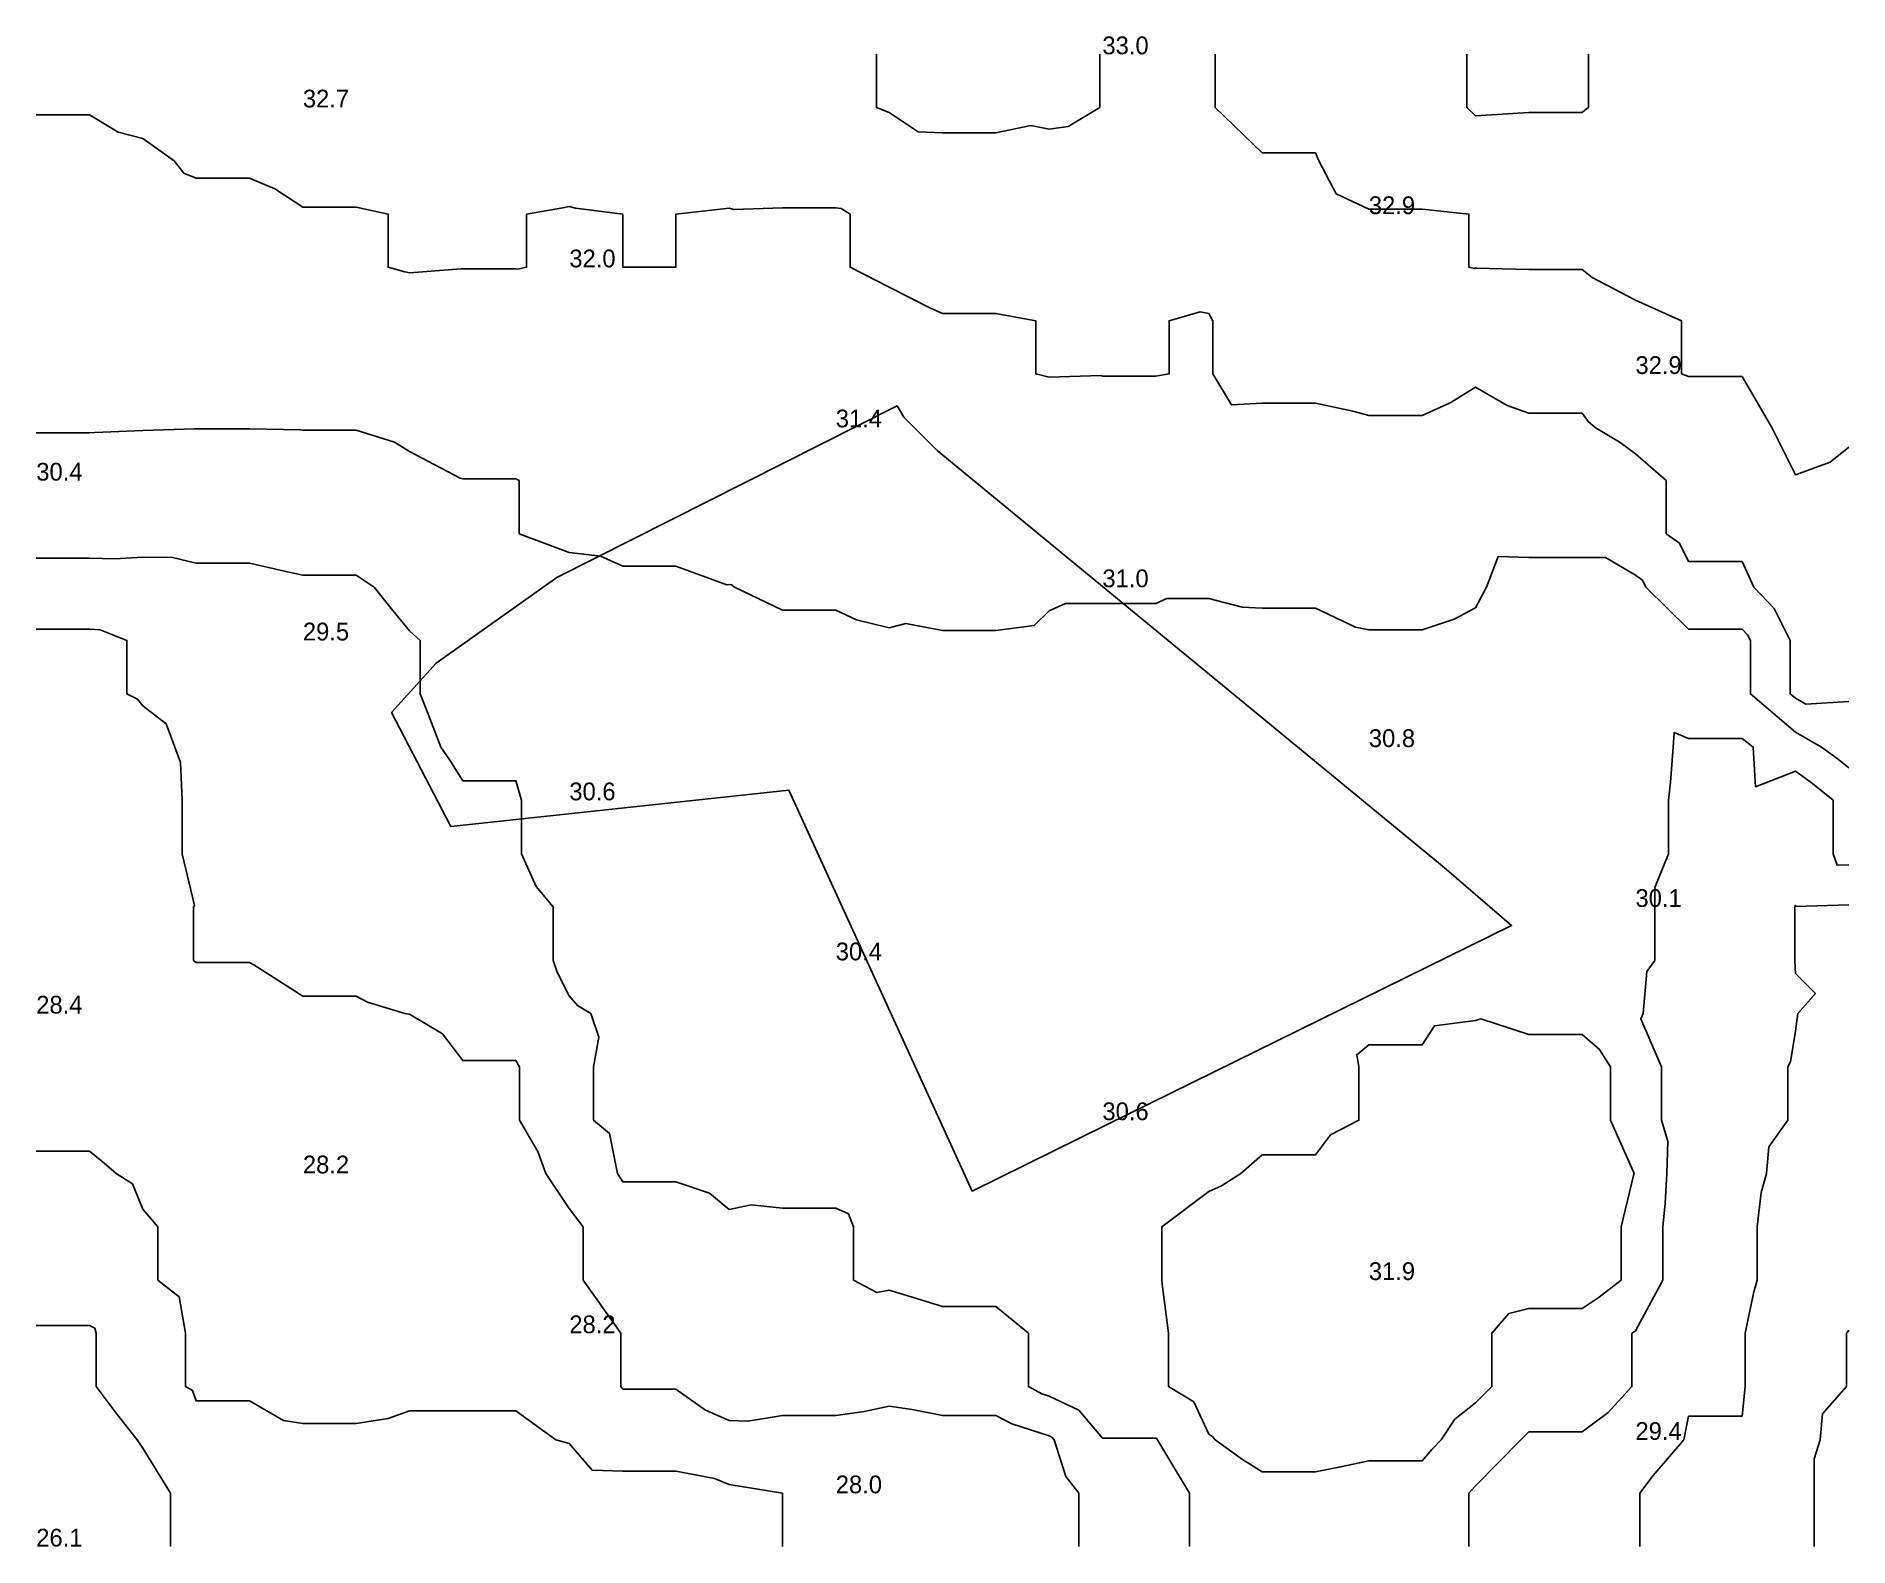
# Model space of a CAD drawing. Extents: x 0 to 102, y 0 to 85.
import ezdxf

# ---------------------------------------------------------------- set-up
doc = ezdxf.new("R2010")
doc.units = 0
for name, color, linetype in [('CONTOURS_MAJEURES', 3, 'CONTINUOUS'), ('CONTOURS_MINEURES', 8, 'CONTINUOUS'), ('PARCELLE', 4, 'CONTINUOUS'), ('POINTS_COTES', 7, 'CONTINUOUS')]:
    doc.layers.add(name, color=color, linetype=linetype)

msp = doc.modelspace()

# ---------------------------------------------------------------- linework, layer by layer
at = {"layer": 'CONTOURS_MAJEURES'}
for points in [[(-0.002, 55.641), (1.639, 55.641), (3.001, 55.641), (4.413, 55.592), (6.005, 55.694), (7.672, 55.672), (8.997, 55.36), (10.64, 55.36), (12.001, 55.36), (14.146, 54.857), (15.004, 54.677), (17.321, 54.677), (17.997, 54.677), (19.022, 53.998), (19.889, 52.89), (21, 51.547), (21.601, 51.002), (21.601, 50.401), (21.601, 47.995), (22.001, 46.997), (22.761, 45), (23.268, 44.266), (24.003, 43.108), (25.106, 43.108), (26.996, 43.108), (27.31, 42.004), (27.31, 41.69), (27.31, 38.997), (28.142, 37.144), (29.093, 36.002), (29.093, 35.094), (29.093, 32.995), (29.323, 32.32), (29.999, 30.998), (30.453, 30.452), (31.201, 29.999), (31.668, 28.668), (31.365, 27.004), (31.365, 25.637), (31.365, 23.997), (32.252, 23.248), (32.702, 21.001), (33.003, 20.527), (33.475, 20.527), (35.995, 20.527), (37.88, 19.881), (38.999, 18.961), (40.227, 19.225), (42.002, 19.047), (43.947, 19.047), (44.995, 19.047), (45.72, 18.721), (45.996, 17.995), (45.996, 15.998), (45.996, 14.999), (47.297, 14.3), (47.998, 14.432), (48.807, 14.193), (51.001, 13.501), (52.503, 13.501), (54.005, 13.501), (55.839, 12.004), (55.839, 10.84), (55.839, 8.997), (56.592, 8.591), (56.997, 8.46), (58.674, 7.674), (60.001, 6.101), (62.904, 6.101), (63.004, 6.101), (63.066, 6.064), (63.096, 6.001), (63.229, 5.776), (64.911, 2.995), (64.911, 1.908), (64.911, -0.001)], [(80.627, -0.001), (80.627, 2.62), (80.627, 2.995), (80.799, 3.198), (81.003, 3.405), (83.549, 6.001), (83.995, 6.448), (86.55, 6.448), (86.999, 6.448), (88.462, 7.537), (89.805, 8.997), (89.805, 11.806), (89.805, 12.004), (89.924, 12.082), (90.002, 12.143), (91.536, 14.999), (91.536, 16.46), (91.536, 17.995), (91.668, 19.327), (91.758, 21.001), (91.824, 22.825), (91.462, 23.997), (91.462, 25.537), (91.462, 27.004), (90.301, 29.7), (90.438, 29.999), (90.635, 32.361), (91.099, 32.995), (91.099, 34.899), (91.099, 36.002), (91.099, 37.1), (91.857, 38.997), (91.857, 40.14), (91.857, 42.004), (91.979, 43.02), (92.131, 45), (92.178, 45.817), (92.995, 45.478), (93.474, 45.478), (95.998, 45.478), (96.633, 45), (96.759, 42.763), (99.001, 43.647), (99.956, 42.956), (101.129, 42.004), (101.129, 39.874), (101.129, 38.997), (101.353, 38.347), (102.005, 38.367)]]:
    msp.add_lwpolyline(points, dxfattribs=at)
at = {"layer": 'CONTOURS_MINEURES'}
for points in [[(47.291, 83.998), (47.291, 81.707), (47.291, 81.003), (47.998, 80.723), (49.625, 79.625), (51.001, 79.585), (52.417, 79.585), (54.005, 79.585), (55.982, 79.982), (56.997, 79.787), (58.074, 79.925), (59.851, 81.003), (59.851, 81.152), (59.851, 83.998)], [(66.343, 83.998), (66.343, 81.348), (66.343, 81.003), (69, 78.441), (71.558, 78.441), (72.003, 78.441), (72.174, 77.996), (73.15, 76.148), (74.996, 75.288), (77.711, 75.288), (77.999, 75.288), (80.627, 75), (80.627, 72.379), (80.627, 72.005), (80.937, 71.939), (81.003, 71.969), (81.045, 71.962), (83.995, 71.881), (86.875, 71.881), (86.999, 71.881), (87.562, 71.441), (90.002, 70.148), (92.596, 68.998), (92.596, 68.599), (92.596, 66.002), (92.995, 65.862), (95.858, 65.862), (95.998, 65.862), (97.685, 62.996), (99.001, 60.333), (100.963, 61.039), (102.005, 61.886)], [(80.502, 83.998), (80.502, 83.499), (80.502, 81.003), (81.003, 80.533), (83.696, 80.702), (83.995, 80.729), (84.268, 80.729), (86.999, 80.729), (87.157, 80.844), (87.359, 81.003), (87.359, 81.362), (87.359, 83.998)], [(-0.002, 80.593), (0.408, 80.593), (3.001, 80.593), (4.609, 79.605), (6.005, 79.262), (7.757, 77.996), (8.31, 77.308), (8.997, 77.017), (9.979, 77.017), (12.001, 77.017), (13.421, 76.417), (15.004, 75.4), (17.598, 75.4), (17.997, 75.4), (19.799, 75), (19.799, 73.802), (19.799, 72.005), (20.744, 71.749), (21, 71.688), (23.918, 71.919), (24.003, 71.919), (26.911, 71.919), (26.996, 71.919), (27.093, 71.908), (27.597, 72.005), (27.597, 72.604), (27.597, 75), (29.635, 75.363), (29.999, 75.428), (30.343, 75.343), (33.003, 75), (33.003, 72.005), (35.995, 72.005), (35.995, 75), (38.999, 75.341), (39.258, 75.259), (42.002, 75.35), (44.646, 75.35), (44.995, 75.35), (45.304, 75.309), (45.803, 75), (45.803, 72.811), (45.803, 72.005), (47.998, 70.885), (50.281, 69.72), (51.001, 69.408), (51.411, 69.408), (54.005, 69.408), (56.249, 68.998), (56.249, 66.751), (56.249, 66.002), (56.997, 65.825), (59.91, 65.911), (60.001, 65.872), (62.873, 65.872), (63.004, 65.872), (63.111, 65.895), (63.752, 66.002), (63.752, 66.751), (63.752, 68.998), (65.498, 69.499), (65.997, 69.408), (66.222, 68.998), (66.222, 66.227), (66.222, 66.002), (67.264, 64.264), (69, 64.366), (70.634, 64.366), (72.003, 64.366), (74.093, 63.903), (74.996, 63.673), (75.673, 63.673), (77.999, 63.673), (79.603, 64.397), (81.003, 65.251), (82.776, 64.221), (83.995, 63.802), (86.193, 63.802), (86.999, 63.802), (87.336, 63.333), (87.733, 62.996), (89.144, 62.14), (90.002, 61.498), (91.727, 60), (91.727, 58.731), (91.727, 57.004), (92.475, 56.482), (92.995, 55.438), (94.434, 55.438), (95.998, 55.438), (96.669, 53.998), (97.806, 52.805), (98.71, 51.002), (98.71, 50.71), (98.71, 47.995), (99.001, 47.747), (99.584, 47.414), (102.005, 47.567)], [(-0.002, 62.687), (2.692, 62.687), (3.001, 62.687), (3.289, 62.708), (6.005, 62.824), (8.909, 62.908), (8.997, 62.906), (9.087, 62.906), (12.001, 62.906), (14.872, 62.863), (15.004, 62.832), (15.167, 62.832), (17.997, 62.832), (20.166, 62.164), (21, 61.634), (23.86, 60.143), (24.003, 60.097), (24.1, 60.097), (26.996, 60.097), (27.184, 60), (27.184, 57.192), (27.184, 57.004), (29.999, 55.956), (31.751, 55.752), (33.003, 55.182), (34.816, 55.182), (35.995, 55.182), (38.856, 54.141), (38.999, 54.156), (39.124, 54.123), (39.299, 53.998), (42.002, 52.714), (43.285, 52.714), (44.995, 52.714), (46.157, 52.162), (47.998, 51.721), (48.946, 51.948), (51.001, 51.564), (53.442, 51.564), (54.005, 51.564), (56.166, 51.834), (56.997, 52.666), (57.921, 53.076), (60.001, 53.076), (62.08, 53.076), (63.004, 53.076), (63.634, 53.367), (65.997, 53.367), (67.874, 52.874), (69, 52.825), (70.828, 52.825), (72.003, 52.825), (74.248, 51.751), (74.996, 51.601), (75.597, 51.601), (77.999, 51.601), (79.801, 52.2), (81.003, 52.846), (81.626, 53.998), (82.272, 55.729), (83.995, 55.678), (85.674, 55.678), (86.999, 55.678), (88.324, 55.678), (90.002, 54.67), (90.397, 54.394), (90.594, 53.998), (92.995, 51.644), (95.354, 51.644), (95.998, 51.644), (96.312, 51.315), (96.469, 51.002), (96.469, 48.467), (96.469, 47.995), (99.001, 45.839), (100.47, 45), (101.359, 44.356), (102.005, 43.832)], [(-0.002, 55.641), (1.639, 55.641), (3.001, 55.641), (4.413, 55.592), (6.005, 55.694), (7.672, 55.672), (8.997, 55.36), (10.64, 55.36), (12.001, 55.36), (14.146, 54.857), (15.004, 54.677), (17.321, 54.677), (17.997, 54.677), (19.022, 53.998), (19.889, 52.89), (21, 51.547), (21.601, 51.002), (21.601, 50.401), (21.601, 47.995), (22.001, 46.997), (22.761, 45), (23.268, 44.266), (24.003, 43.108), (25.106, 43.108), (26.996, 43.108), (27.31, 42.004), (27.31, 41.69), (27.31, 38.997), (28.142, 37.144), (29.093, 36.002), (29.093, 35.094), (29.093, 32.995), (29.323, 32.32), (29.999, 30.998), (30.453, 30.452), (31.201, 29.999), (31.668, 28.668), (31.365, 27.004), (31.365, 25.637), (31.365, 23.997), (32.252, 23.248), (32.702, 21.001), (33.003, 20.527), (33.475, 20.527), (35.995, 20.527), (37.88, 19.881), (38.999, 18.961), (40.227, 19.225), (42.002, 19.047), (43.947, 19.047), (44.995, 19.047), (45.72, 18.721), (45.996, 17.995), (45.996, 15.998), (45.996, 14.999), (47.297, 14.3), (47.998, 14.432), (48.807, 14.193), (51.001, 13.501), (52.503, 13.501), (54.005, 13.501), (55.839, 12.004), (55.839, 10.84), (55.839, 8.997), (56.592, 8.591), (56.997, 8.46), (58.674, 7.674), (60.001, 6.101), (62.904, 6.101), (63.004, 6.101), (63.066, 6.064), (63.096, 6.001), (63.229, 5.776), (64.911, 2.995), (64.911, 1.908), (64.911, -0.001)], [(-0.002, 51.628), (2.374, 51.628), (3.001, 51.628), (3.602, 51.601), (5.104, 51.002), (5.104, 48.897), (5.104, 47.995), (5.699, 47.691), (6.005, 47.33), (7.314, 46.31), (7.8, 45), (8.125, 44.126), (8.217, 42.004), (8.217, 39.782), (8.217, 38.997), (8.912, 36.087), (8.84, 36.002), (8.84, 35.844), (8.84, 32.995), (8.997, 32.87), (11.876, 32.87), (12.001, 32.87), (12.251, 32.745), (15.004, 30.969), (15.972, 30.969), (17.997, 30.969), (18.632, 30.633), (20.75, 29.999), (20.959, 29.959), (21, 29.96), (22.868, 28.867), (24.003, 27.356), (26.644, 27.356), (26.996, 27.356), (27.194, 27.004), (27.194, 24.195), (27.194, 23.997), (28.227, 22.229), (28.684, 21.001), (29.999, 19.026), (30.783, 17.995), (30.783, 17.213), (30.783, 14.999), (32.669, 12.336), (32.894, 12.004), (32.894, 11.895), (32.894, 8.997), (33.003, 8.861), (35.859, 8.861), (35.995, 8.861), (37.67, 7.671), (38.999, 7.101), (40.048, 7.048), (42.002, 7.379), (43.618, 7.379), (44.995, 7.379), (46.601, 7.604), (47.998, 7.898), (49.29, 7.708), (51.001, 7.382), (52.621, 7.382), (54.005, 7.382), (54.901, 6.898), (56.997, 6.225), (57.15, 6.153), (57.278, 6.001), (57.935, 3.933), (58.67, 2.995), (58.67, 1.326), (58.67, -0.001)], [(80.627, -0.001), (80.627, 2.62), (80.627, 2.995), (80.799, 3.198), (81.003, 3.405), (83.549, 6.001), (83.995, 6.448), (86.55, 6.448), (86.999, 6.448), (88.462, 7.537), (89.805, 8.997), (89.805, 11.806), (89.805, 12.004), (89.924, 12.082), (90.002, 12.143), (91.536, 14.999), (91.536, 16.46), (91.536, 17.995), (91.668, 19.327), (91.758, 21.001), (91.824, 22.825), (91.462, 23.997), (91.462, 25.537), (91.462, 27.004), (90.301, 29.7), (90.438, 29.999), (90.635, 32.361), (91.099, 32.995), (91.099, 34.899), (91.099, 36.002), (91.099, 37.1), (91.857, 38.997), (91.857, 40.14), (91.857, 42.004), (91.979, 43.02), (92.131, 45), (92.178, 45.817), (92.995, 45.478), (93.474, 45.478), (95.998, 45.478), (96.633, 45), (96.759, 42.763), (99.001, 43.647), (99.956, 42.956), (101.129, 42.004), (101.129, 39.874), (101.129, 38.997), (101.353, 38.347), (102.005, 38.367)], [(90.251, -0.001), (90.251, 2.745), (90.251, 2.995), (91, 3.997), (92.723, 6.001), (92.995, 7.333), (94.329, 7.333), (95.998, 7.333), (96.181, 8.997), (96.181, 11.82), (96.181, 12.004), (96.665, 14.333), (96.845, 14.999), (96.845, 15.844), (96.845, 17.995), (97.068, 19.93), (97.367, 21.001), (97.5, 22.499), (98.582, 23.997), (98.582, 26.584), (98.582, 27.004), (98.724, 27.28), (99.001, 29.001), (99.134, 29.999), (100.128, 31.123), (99.001, 32.246), (98.965, 32.995), (98.965, 35.965), (98.965, 36.002), (99.001, 36.093), (99.025, 36.025), (102.005, 36.114)], [(79.839, 7.162), (81.003, 8.079), (81.92, 8.997), (81.92, 11.082), (81.92, 12.004), (82.876, 13.124), (83.995, 13.404), (85.399, 13.404), (86.999, 13.404), (87.961, 14.04), (89.195, 14.999), (89.195, 17.19), (89.195, 17.995), (89.884, 20.884), (89.921, 21.001), (89.874, 21.129), (88.589, 23.997), (88.589, 25.589), (88.589, 27.004), (87.978, 27.981), (86.999, 28.825), (85.172, 28.825), (83.995, 28.825), (81.302, 29.7), (81.003, 29.605), (78.698, 29.303), (77.999, 28.237), (76.763, 28.237), (74.996, 28.237), (74.32, 27.68), (74.43, 27.004), (74.43, 24.566), (74.43, 23.997), (72.835, 23.165), (72.003, 22.043), (70.045, 22.043), (69, 22.043), (67.799, 21.001), (66.703, 20.294), (65.997, 19.985), (63.343, 17.995), (63.343, 17.656), (63.343, 14.999), (63.386, 14.617), (63.725, 12.004), (63.725, 9.721), (63.725, 8.997), (65.145, 8.144), (65.997, 6.327), (66.192, 6.196), (66.354, 6.001), (67.889, 4.889), (69, 4.207), (70.211, 4.207), (72.003, 4.207), (73.5, 4.498), (74.996, 4.818), (76.178, 4.818), (77.999, 4.818), (78.541, 5.459), (79.075, 6.001), (79.839, 7.162)], [(-0.002, 22.25), (1.249, 22.25), (3.001, 22.25), (3.684, 21.682), (4.503, 21.001), (5.416, 20.412), (6.005, 18.997), (6.836, 17.995), (6.836, 15.831), (6.836, 14.999), (8.048, 14.049), (8.399, 12.004), (8.399, 9.598), (8.399, 8.997), (8.784, 8.783), (8.997, 8.19), (11.192, 8.19), (12.001, 8.19), (13.912, 7.091), (15.004, 6.923), (15.925, 6.923), (17.997, 6.923), (19.799, 7.199), (21, 7.635), (22.638, 7.635), (24.003, 7.635), (25.364, 7.635), (26.996, 7.635), (29.249, 6.001), (29.999, 5.801), (31.293, 4.29), (33.003, 4.235), (34.76, 4.235), (35.995, 4.235), (38.174, 3.82), (38.999, 3.49), (42.002, 2.995), (42.002, -0.001)], [(-0.002, 12.438), (0.433, 12.438), (3.001, 12.438), (3.287, 12.289), (3.368, 12.004), (3.368, 11.637), (3.368, 8.997), (4.503, 7.499), (5.671, 6.001), (6.005, 5.526), (7.549, 2.995), (7.549, 1.545), (7.549, -0.001)], [(100.058, -0.001), (100.058, 1.053), (100.058, 2.995), (100.058, 4.943), (100.393, 6.001), (100.536, 7.466), (101.88, 8.997), (101.88, 11.878), (101.88, 12.004), (101.938, 12.07), (102.005, 12.17)]]:
    msp.add_lwpolyline(points, dxfattribs=at)
at = {"layer": 'PARCELLE'}
msp.add_lwpolyline([(48.452, 64.199), (48.828, 63.577), (49.344, 63.044), (50.692, 61.685), (79.235, 38.227), (83.028, 34.949), (60.272, 23.745), (52.674, 20), (42.359, 42.581), (23.338, 40.536), (20, 46.947), (22.512, 49.714), (29.3, 54.545), (48.452, 64.199)], close=True, dxfattribs=at)

# ---------------------------------------------------------------- texts
at = {"layer": 'POINTS_COTES'}
for s, p in [('33.0', (60.001, 83.998)), ('32.7', (15.004, 81.003)), ('32.9', (74.996, 75)), ('32.0', (29.999, 72.005)), ('32.9', (90.002, 66.002)), ('31.4', (44.995, 62.996)), ('30.4', (-0.002, 60)), ('31.0', (60.001, 53.998)), ('29.5', (15.004, 51.002)), ('30.8', (74.996, 45)), ('30.6', (29.999, 42.004)), ('30.1', (90.002, 36.002)), ('30.4', (44.995, 32.995)), ('28.4', (-0.002, 29.999)), ('30.6', (60.001, 23.997)), ('28.2', (15.004, 21.001)), ('31.9', (74.996, 14.999)), ('28.2', (29.999, 12.004)), ('29.4', (90.002, 6.001)), ('28.0', (44.995, 2.995)), ('26.1', (-0.002, -0.001))]:
    msp.add_text(s, height=1, dxfattribs=at).set_placement(p)

doc.saveas('drawing.dxf')
